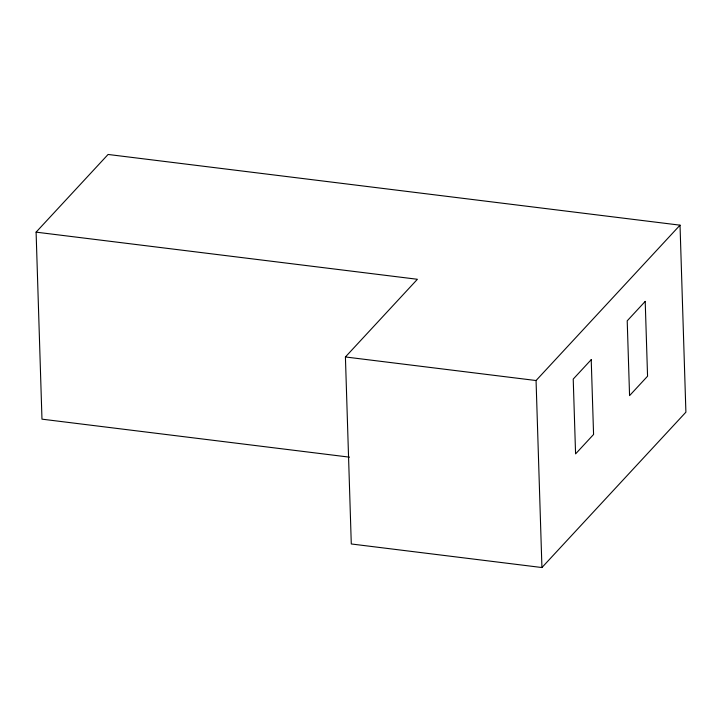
<?xml version="1.0" encoding="UTF-8"?>
<svg xmlns="http://www.w3.org/2000/svg" width="722" height="722" viewBox="0 0 722 722"><rect width="100%" height="100%" fill="white"/><g stroke="black" fill="none" stroke-linecap="round" stroke-linejoin="round"><path stroke-width="1.08" d="M36.1 232.15L108.083 154.463L680.025 225.165L685.9 412.172L541.933 567.537L351.289 543.973L345.414 356.966L417.397 279.279L36.1 232.15L41.975 419.157L349.475 457.161M541.933 567.537L536.058 380.53L680.025 225.165M345.414 356.966L536.058 380.53M591.219 359.664L573.223 379.086L575.578 453.894L593.574 434.473L591.219 359.664M645.206 301.408L627.21 320.83L629.566 395.629L647.562 376.207L645.206 301.408"/></g></svg>
